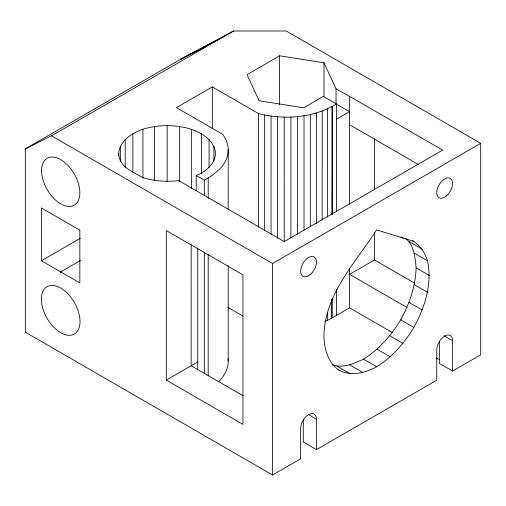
<?xml version="1.0" encoding="UTF-8"?>
<svg xmlns="http://www.w3.org/2000/svg" width="506" height="506" viewBox="0 0 506 506"><rect width="100%" height="100%" fill="white"/><g stroke="black" fill="none" stroke-linecap="round" stroke-linejoin="round"><path stroke-width="0.76" d="M191.179 244.562L191.148 365.762L166.284 380.12L242.943 424.376L242.943 274.821L166.284 230.565L166.284 380.12M197.745 369.766L197.751 247.845M204.323 373.548L204.323 252.159M208.187 376.021L208.194 254.493M208.2 198.466L208.2 177.954L212.754 175.032L220.262 168.479A68.74 39.689 0 0 0 222.602 134.273L176.423 107.614L212.318 86.906L258.484 113.559C284.315 120.112 313.366 118.119 336.42 103.983L323.22 96.361L303.745 107.81L259.116 100.757L247.042 74.692L279.609 55.786L323.992 62.807L336.041 88.822L336.041 104.034L349.57 111.573L349.576 204.266M212.318 128.733L212.318 86.906M228.187 361.044L228.193 265.561M228.193 209.535L228.2 149.567M258.477 227.194L258.484 113.559M264.644 230.224L264.651 115.014M271.039 234.468L271.045 116.102M277.585 238.332L277.592 116.81M284.227 241.811L284.233 117.133M290.887 237.801L290.893 117.063M297.503 234.183L297.509 116.608M304.005 230.186L304.011 115.766M310.33 226.599L310.336 114.546M303.303 419.417L303.303 442.035L316.471 449.638L316.471 419.221A11.176 6.451 -60 0 0 308.571 414.661A11.176 6.451 -60 0 0 300.665 428.348L300.665 458.765L272.544 475.001L25.3 332.183L25.3 148.891L180.819 59.158L233.551 30.999L286.232 31.011L480.7 143.343L480.7 354.82L452.573 371.062L439.404 363.453L439.404 341.62M316.402 223.443L316.408 112.971M322.17 219.939L322.177 111.042M324.865 321.392L327.565 320.266L327.565 313.163M327.572 216.897L327.572 108.784M331.936 299.084L331.936 318.021L327.565 320.266M331.942 214.645L331.949 106.538M331.993 299.052L331.936 318.021L336.408 315.459L336.408 289.445M336.414 211.413L336.42 103.983M336.408 315.459L349.57 307.85L349.576 268.812M452.573 371.062L452.573 340.646A11.176 6.451 -60 0 0 444.673 336.079A11.176 6.451 -60 0 0 436.767 349.772L436.767 380.189L316.471 449.638M332.24 214.493L332.55 106.228M332.746 364.858C343.1 368.57 354.086 363.453 363.447 359.146C379.064 349.463 391.233 335.415 400.701 319.824C409.474 303.821 415.552 286.257 416.134 267.895C415.179 257.636 414.123 245.555 405.723 238.446M338.052 369.684C350.304 376.768 364.902 373.15 376.622 366.755C392.232 357.072 404.402 343.017 413.876 327.426C424.838 307.275 432.453 283.822 427.513 260.792C424.755 252.551 420.163 245.163 412.554 240.635M118.695 155.81C118.006 141.946 131.256 133.198 142.926 129.232C158.637 124.425 175.652 124.432 191.357 129.245C202.318 133.173 214.626 140.624 215.55 153.47C214.759 164.159 205.651 171.882 196.208 175.512L196.208 190.724M218.231 381.885L220.249 379.962A68.74 39.689 0 0 0 228.029 358.691M204.329 195.405L204.323 180.199L208.2 177.954M336.42 119.195L349.57 111.573L349.57 96.368L336.041 88.822M25.3 148.891L51.486 135.823L233.551 30.999M41.384 260.754L79.84 282.968L79.84 230.135L41.384 207.922L41.384 260.754L80.328 238.275M80.511 260.47L60.695 271.905L60.695 272.816M272.544 475.001L272.544 263.518L480.7 143.343M414.806 283.252L374.472 259.957L349.576 274.322L407.001 307.49M197.738 361.973L191.148 365.762L243.165 395.793M224.329 36.324L180.819 59.158L207.005 46.09M413.876 241.394L376.622 229.895C355.326 262.867 324.454 294.568 323.935 336.332C324.321 349.229 328.008 362.954 339.368 370.443M349.57 96.368L442.642 150.105L284.252 241.552L178.586 180.541C166.619 182.135 154.444 181.161 142.888 177.663C132.85 171.673 119.119 167.246 118.695 153.438M349.576 124.767L418.626 164.652M400.986 236.884L402.966 238.022M409.076 241.552L422.244 249.161M414.338 253.19L427.513 260.792M416.134 267.895L429.303 275.498M414.338 284.676L427.513 292.285M196.208 175.512L204.323 180.199M409.076 302.386L422.251 309.995M444.015 335.699L452.573 340.646M400.701 319.824L413.876 327.426M349.57 307.85L392.688 332.739M436.488 358.027L439.221 359.608M51.486 135.823L272.544 263.518M389.791 335.788L402.966 343.391M377.084 349.203L390.259 356.806M363.447 359.146L376.622 366.755M349.817 364.946L362.985 372.549M337.11 366.205L350.278 373.807M227.921 307.401L242.861 316.029M308.571 414.661L316.471 419.221M374.472 138.739L374.472 189.902M374.472 232.406L374.472 259.957M323.992 62.807L323.998 96.659M279.609 55.786L279.616 104.59M213.905 146.234L213.905 161.224M209.073 139.485L209.073 167.897M201.382 133.692L201.382 173.938M191.357 129.245L191.357 188.428M179.681 126.449L179.681 181.686M167.144 125.494L167.144 181.521M154.608 126.443L154.608 180.895M142.926 129.232L142.926 178.156M132.895 133.673L132.895 172.344M125.191 139.46L125.191 167.872M120.352 146.202L120.352 161.199M310.614 274.258A11.176 6.451 -60 0 0 314.156 256.947A11.176 6.451 -60 0 0 300.937 268.673A11.176 6.451 -60 0 0 310.614 274.258M41.549 170.686A27.084 15.635 60 0 0 70.271 206.423A27.084 15.635 60 0 0 70.271 168.125A27.084 15.635 60 0 0 41.549 170.686M446.716 195.683A11.176 6.451 -60 0 0 450.258 178.371A11.176 6.451 -60 0 0 437.039 190.098A11.176 6.451 -60 0 0 446.716 195.683M41.384 299.223A27.318 15.768 60 0 0 70.353 335.276A27.318 15.768 60 0 0 70.353 296.636A27.318 15.768 60 0 0 41.384 299.223"/></g></svg>
